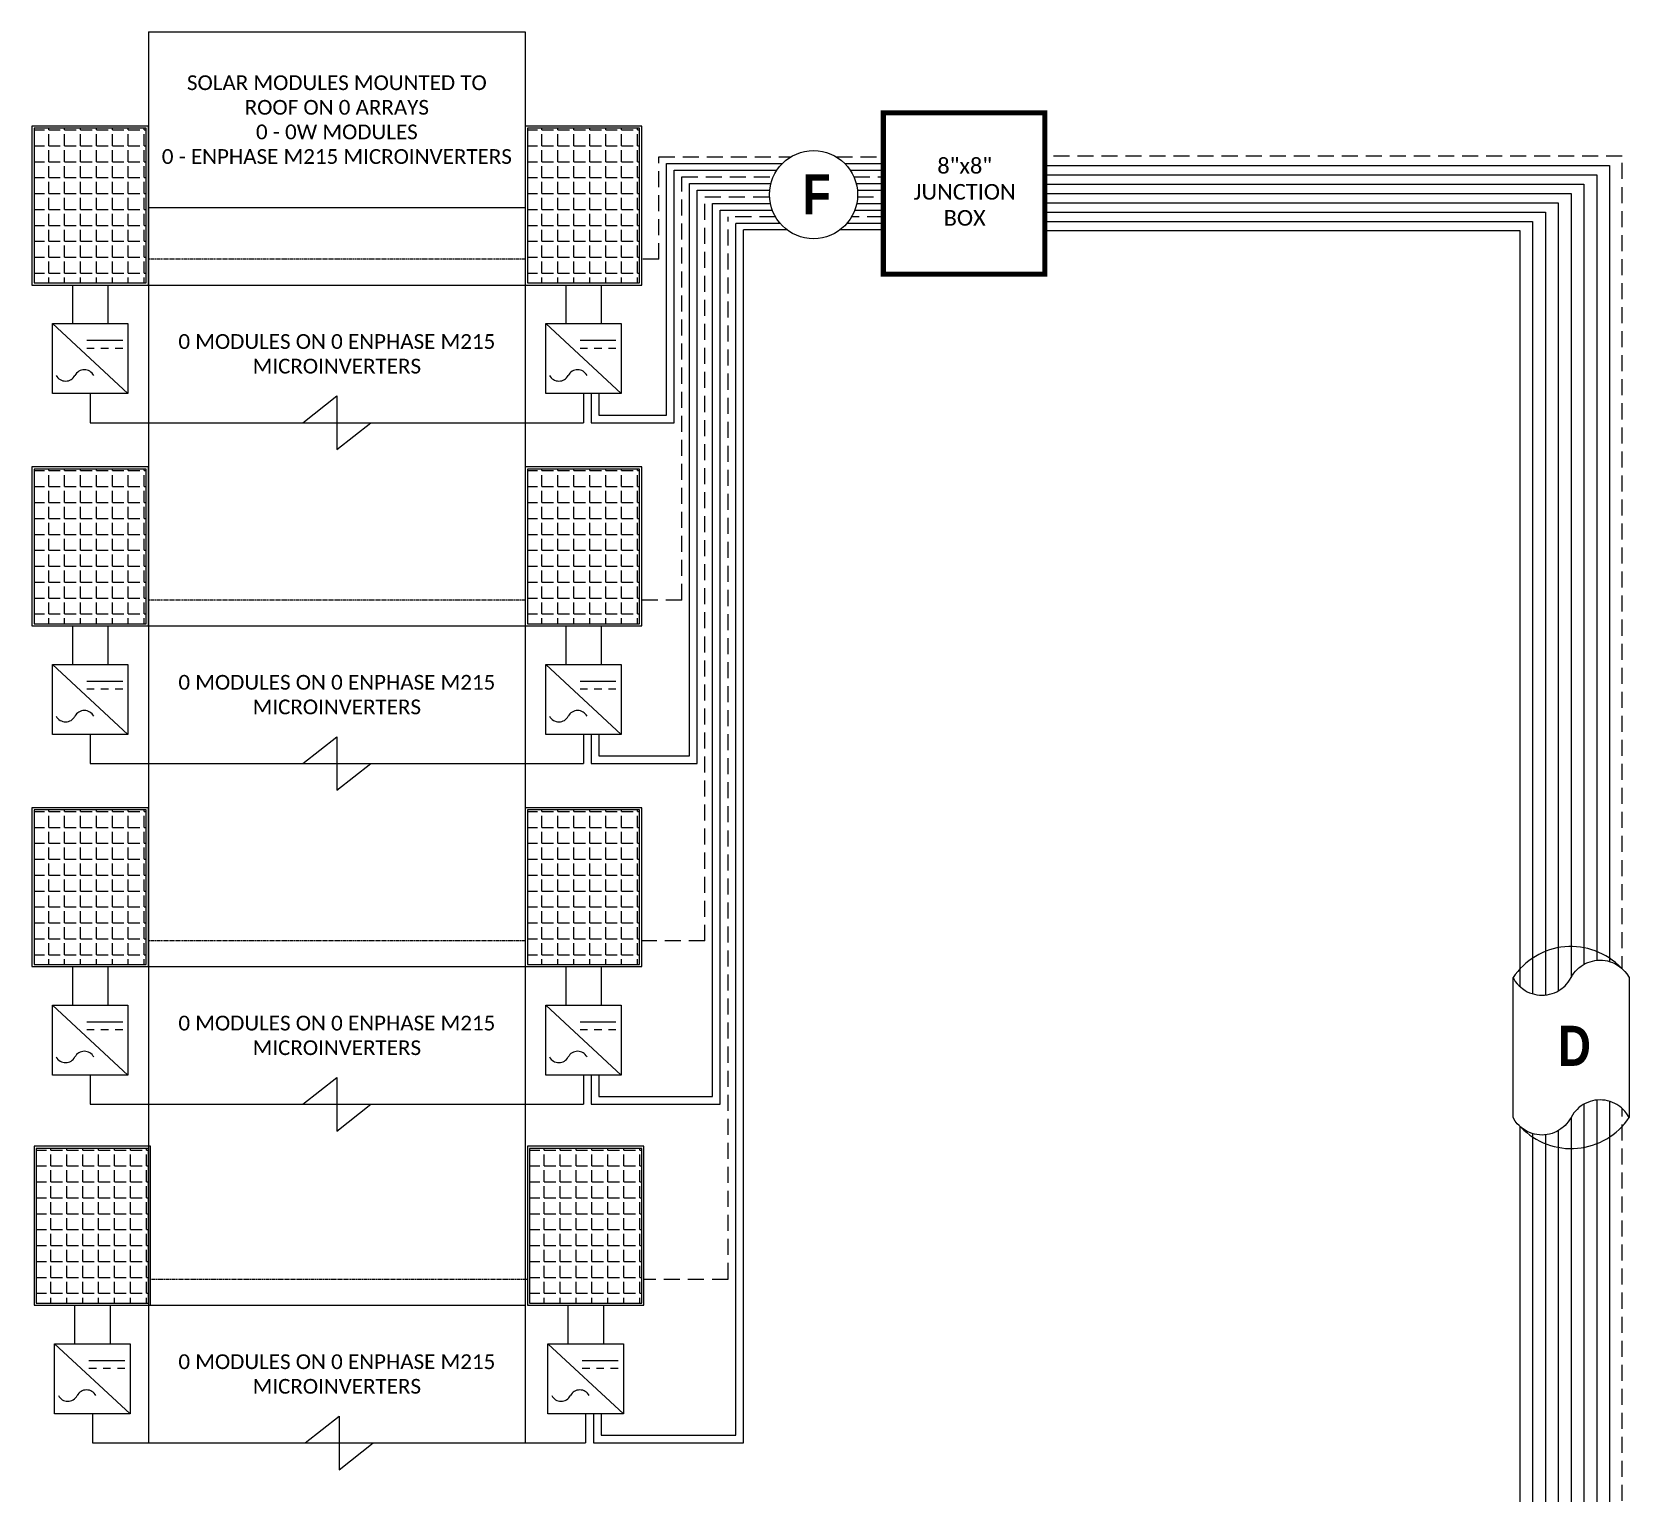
# Model space of a CAD drawing. Header units: feet. Extents: x 13749 to 14348, y 15298 to 15875.
# Drawn here: x 13974.1 to 14347.8, y 15533 to 15874.9 of the extents above; entities that cross this region are included whole.
import ezdxf

# ---------------------------------------------------------------- set-up
doc = ezdxf.new("R2010")
doc.units = ezdxf.units.FT
doc.header["$MEASUREMENT"] = 0
doc.linetypes.add('HIDDEN', pattern=[0.375, 0.25, -0.125])
doc.layers.add('TEXT', color=7, linetype='Continuous')
doc.styles.add('ONE LINE TXT', font='techb___.ttf')
doc.styles.get("Standard").update_dxf_attribs({"font": 'calibri.ttf'})

# ---------------------------------------------------------------- blocks, each defined once
blk = doc.blocks.new('*T28')
at = {"layer": 'Defpoints', "color": 8, "linetype": 'ByBlock', "lineweight": 0, "transparency": 16777216}
for p, q in [((0, 0), (88.16386767174117, 0)), ((0, 0), (0, -330.2104453285792)), ((88.16386767174117, 0), (88.16386767174117, -330.2104453285792)), ((0, -41.07609801769286), (88.16386767174117, -41.07609801769286)), ((0, -59.23865719003152), (88.16386767174117, -59.23865719003152)), ((0, -91.46009300948572), (88.16386767174117, -91.46009300948572)), ((0, -138.9917883161197), (88.16386767174117, -138.9917883161197)), ((0, -171.2132241355685), (88.16386767174117, -171.2132241355685)), ((0, -218.7449194422024), (88.16386767174117, -218.7449194422024)), ((0, -250.9663552616548), (88.16386767174117, -250.9663552616548)), ((0, -297.9890095091287), (88.16386767174117, -297.9890095091287)), ((0, -330.2104453285792), (88.16386767174117, -330.2104453285792))]:
    blk.add_line(p, q, dxfattribs=at)
at = {"color": 0, "linetype": 'Continuous', "transparency": 16777216, "char_height": 3.454398339822651, "width": 83.57399169750818, "attachment_point": 5}
for s, insert in [('{\\fCalibri|b0|i0|c0;SOLAR MODULES MOUNTED TO ROOF ON 0 ARRAYS^J0 - 0W MODULES^J0 - ENPHASE M215 MICROINVERTERS', (44.08193383587059, -20.53804900884643)), ('{\\fCalibri|b0|i0|c0;', (44.08193383587059, -50.15737760386401)), ('{\\fCalibri|b0|i0|c0;0 MODULES ON 0 ENPHASE M215 MICROINVERTERS', (44.08193383587059, -75.34937509975862)), ('{\\fCalibri|b0|i0|c0;', (44.08193383587059, -115.2259406628018)), ('{\\fCalibri|b0|i0|c0;0 MODULES ON 0 ENPHASE M215 MICROINVERTERS', (44.08193383587059, -155.1025062258432)), ('{\\fCalibri|b0|i0|c0;', (44.08193383587059, -194.9790717888845)), ('{\\fCalibri|b0|i0|c0;0 MODULES ON 0 ENPHASE M215 MICROINVERTERS', (44.08193383587059, -234.8556373519295)), ('{\\fCalibri|b0|i0|c0;', (44.08193383587059, -274.4776823853917)), ('{\\fCalibri|b0|i0|c0;0 MODULES ON 0 ENPHASE M215 MICROINVERTERS', (44.08193383587059, -314.0997274188539))]:
    blk.add_mtext(s, dxfattribs=dict(at, insert=insert))
blk = doc.blocks.new('8x8box')
at = {"lineweight": 50, "const_width": 1.185332763664635}
blk.add_lwpolyline([(37.78118564276792, 0), (0, 0), (0, 37.78118564293254), (37.78118564276792, 37.78118564293254)], close=True, dxfattribs=at)
at = {"color": 1, "insert": (19.03384073957204, 19.25851695775782), "char_height": 3.65759824216516, "attachment_point": 5}
blk.add_mtext_dynamic_manual_height_columns('8"x8"  JUNCTION BOX ', width=0.4766917546635341, gutter_width=7.170123602891181, heights=[0], dxfattribs=at)
blk = doc.blocks.new('*U24')
at = {"color": 7}
blk.add_wipeout([(-13.5741437177985, -16.35893752202906), (-13.574143717798504, 16.358937523127132), (-13.043193926316887, 15.491452446324232), (-13.043193926298278, 15.491452446296314), (-13.043193926298278, 15.491452446296314), (-12.573173934166997, 14.89306314283862), (-12.15619393923116, 14.450684018210936), (-11.781189138498382, 14.107131829761023), (-11.380345833768159, 13.789112994710145), (-10.745075029558253, 13.354632677244105), (-10.236323796422623, 13.07541902856628), (-9.68648835202235, 12.823988974860818), (-9.128535063469078, 12.622247929027168), (-8.548703194945647, 12.459266146270572), (-7.974217223778215, 12.346294834471692), (-7.390425431274021, 12.277318041655654), (-6.7831710891864265, 12.25449416280383), (-6.194825384101447, 12.277318041655654), (-5.595193895681183, 12.347718456689279), (-5.020806922632749, 12.461286771359305), (-4.436025149117663, 12.623487858060791), (-3.8910406115900478, 12.825412597078405), (-3.3374432394260793, 13.073765789859436), (-2.8186931982556, 13.361383401978074), (-2.3612229806574714, 13.66489047502131), (-2.042251104190255, 13.905482630524006), (-1.855243694318844, 14.05082986705252), (-1.3940115489337543, 14.465746859784431), (-1.0377173889888542, 14.85953913568131), (-0.6790472746322324, 15.300862024468636), (-0.32483207478391773, 15.801058580623696), (-1.3556907273184383e-12, 16.3589375230806), (0.32483207478353604, 16.916816465537508), (0.6790472746318498, 17.41701302169257), (1.037717388988468, 17.85833591047524), (1.3940115489333718, 18.25212818637212), (1.8552436943184614, 18.667045179108676), (2.042251104189871, 18.812392415632544), (2.3612229806570886, 19.05298457113524), (2.8186931982552172, 19.356491644183123), (3.3374432394233695, 19.644109256301768), (3.8910406115873357, 19.8924624490828), (4.43602514911728, 20.094387188100413), (5.020806922632369, 20.2565882748019), (5.595193895680798, 20.370156589471925), (6.194825384101063, 20.440557004505543), (6.783171089186043, 20.463380883357374), (7.390425431273638, 20.440557004505543), (7.974217223777832, 20.371580211689512), (8.548703194945263, 20.258608899890625), (9.128535063468696, 20.095627117129382), (9.68648835202197, 19.893886071300386), (10.236323796422242, 19.642456017594924), (10.745075029557873, 19.363242368917092), (11.380345833767779, 18.92876205145106), (11.781189138498, 18.61074321640018), (12.156193939230775, 18.26719102795027), (12.573173934166613, 17.824811903322576), (13.043193926297894, 17.22642259986489), (13.043193926297894, 17.22642259986489), (13.043193926316503, 17.226422599836972), (13.574143717800448, 16.358937523029418), (13.57414371780278, -16.358937523122478), (13.043193926321162, -15.491452446324228), (13.043193926304879, -15.49145244629631), (13.043193926304879, -15.49145244629631), (12.5731739341736, -14.893063142838624), (12.156193939237763, -14.450684018210936), (11.781189138502658, -14.107131829761023), (11.380345833774761, -13.789112994710141), (10.74507502956253, -13.354632677244108), (10.2363237964269, -13.07541902856628), (9.686488352026627, -12.823988974860818), (9.12853506347568, -12.622247929027164), (8.548703194952248, -12.459266146265922), (7.974217223782491, -12.346294834467038), (7.390425431280622, -12.277318041651004), (6.7831710891907, -12.254494162799176), (6.194825384105721, -12.277318041651004), (5.595193895687783, -12.347718456689279), (5.020806922637027, -12.461286771359305), (4.436025149121938, -12.623487858060788), (3.8910406115943204, -12.825412597078405), (3.337443239430354, -13.073765789854779), (2.8186931982598757, -13.361383401973423), (2.3612229806617426, -13.66489047502131), (2.042251104196855, -13.905482630524006), (1.8552436943231199, -14.050829867052524), (1.3940115489380267, -14.465746859784431), (1.0377173889931275, -14.859539135681306), (0.6790472746365038, -15.300862024468636), (0.32483207479051973, -15.801058580623696), (5.6271003734368475e-12, -16.358937523080602), (-0.32483207477926024, -16.916816465537504), (-0.6790472746275731, -17.41701302168791), (-1.0377173889818672, -17.858335910475244), (-1.394011548929095, -18.25212818637212), (-1.8552436943118593, -18.66704517910868), (-2.0422511041855955, -18.812392415632544), (-2.361222980652812, -19.05298457113524), (-2.8186931982509407, -19.356491644183127), (-3.3374432394190965, -19.644109256301768), (-3.8910406115830583, -19.892462449078145), (-4.436025149113005, -20.09438718809576), (-5.020806922625766, -20.256588274801896), (-5.595193895676523, -20.370156589471925), (-6.194825384096788, -20.440557004505546), (-6.783171089181765, -20.463380883357374), (-7.39042543126936, -20.440557004505546), (-7.97421722377123, -20.371580211689512), (-8.54870319494099, -20.258608899890625), (-9.128535063464422, -20.095627117129386), (-9.686488352017697, -19.893886071295732), (-10.23632379641797, -19.64245601759027), (-10.745075029553593, -19.363242368917096), (-11.380345833763503, -18.92876205144641), (-11.7811891384914, -18.610743216400177), (-12.156193939226501, -18.267191027950265), (-12.573173934162341, -17.824811903317926), (-13.043193926293618, -17.226422599860236), (-13.043193926293618, -17.226422599860236), (-13.043193926312231, -17.22642259983232), (-13.574143717793845, -16.358937523034072)], dxfattribs=at)
blk.add_lwpolyline([(-13.57414371779851, 16.35893752312722), (-13.04319392629864, 15.49145244629655), (-13.04319392629864, 15.49145244629655), (-13.04319392629864, 15.49145244629655), (-12.57317393416614, 14.89306314283849), (-12.15619393923006, 14.45068401821107), (-11.7811891384964, 14.10713182976067), (-11.38034583376735, 13.78911299470926), (-10.74507502955663, 13.35463267724354), (-10.23632379642116, 13.07541902856617), (-9.686488352020639, 12.82398897486069), (-9.128535063468263, 12.62224792902688), (-8.548703194944565, 12.45926614627073), (-7.974217223776038, 12.3462948344707), (-7.390425431273096, 12.27731804165575), (-6.783171089184721, 12.25449416280322), (-6.194825384100044, 12.27731804165575), (-5.59519389568012, 12.3477184566892), (-5.020806922630686, 12.46128677135894), (-4.436025149116124, 12.62348785805987), (-3.891040611587371, 12.82541259707779), (-3.337443239423371, 13.07376578985879), (-2.818693198254317, 13.36138340197761), (-2.361222980655676, 13.66489047502098), (-2.042251104189113, 13.90548263052381), (-1.855243694316886, 14.05082986705246), (-1.394011548932359, 14.46574685978404), (-1.037717388986624, 14.85953913568085), (-0.6790472746309291, 15.30086202446779), (-0.3248320747827013, 15.80105858062307), (-3.63241381930548e-15, 16.3589375230796), (0.3248320747826939, 16.91681646553753), (0.6790472746309218, 17.41701302169281), (1.037717388992219, 17.85833591047555), (1.394011548932352, 18.25212818637235), (1.855243694322481, 18.66704517910813), (2.042251104189105, 18.81239241563258), (2.361222980661272, 19.05298457113541), (2.818693198254309, 19.35649164418299), (3.337443239423364, 19.64410925630181), (3.891040611587365, 19.89246244908281), (4.436025149121718, 20.09438718810073), (5.020806922636281, 20.25658827480166), (5.595193895680112, 20.3701565894714), (6.194825384100037, 20.44055700450485), (6.783171089190317, 20.46338088335738), (7.390425431273089, 20.44055700450485), (7.974217223781634, 20.3715802116885), (8.548703194944558, 20.25860889988986), (9.128535063468256, 20.09562711712952), (9.686488352026235, 19.89388607129991), (10.23632379642116, 19.64245601759442), (10.74507502956223, 19.36324236891706), (11.38034583376734, 18.92876205145134), (11.781189138502, 18.61074321639993), (12.15619393923006, 18.26719102794952), (12.57317393416613, 17.8248119033221), (13.04319392629864, 17.22642259986405), (13.04319392631544, 17.22642259983603), (13.04319392631544, 17.22642259983603), (13.57414371780411, 16.35893752302918), (13.57414371780411, -16.35893752312302), (13.04319392630424, -15.49145244629655), (13.04319392630424, -15.49145244629655), (13.04319392630424, -15.49145244629655), (12.57317393417734, -14.89306314283849), (12.15619393924127, -14.45068401821107), (11.78118913850201, -14.10713182976067), (11.38034583377855, -13.78911299471066), (10.74507502956223, -13.35463267724494), (10.23632379642677, -13.07541902856617), (9.68648835202624, -12.82398897486069), (9.128535063479468, -12.62224792902688), (8.54870319495577, -12.45926614626653), (7.974217223781642, -12.3462948344679), (7.390425431284301, -12.27731804165155), (6.783171089190324, -12.25449416279902), (6.194825384105646, -12.27731804165155), (5.595193895691327, -12.3477184566892), (5.020806922636289, -12.46128677136034), (4.436025149121726, -12.62348785806127), (3.891040611598577, -12.82541259707919), (3.337443239434577, -13.07376578985459), (2.818693198259919, -13.36138340197341), (2.361222980661279, -13.66489047502098), (2.042251104200318, -13.90548263052381), (1.855243694322489, -14.05082986705246), (1.394011548937962, -14.46574685978544), (1.037717388992226, -14.85953913568225), (0.6790472746365321, -15.30086202446919), (0.3248320747939069, -15.80105858062447), (5.606489760727029e-12, -16.358937523081), (-0.3248320747770911, -16.91681646553753), (-0.6790472746253191, -17.41701302168861), (-1.037717388981014, -17.85833591047555), (-1.394011548926749, -18.25212818637235), (-1.855243694311276, -18.66704517910953), (-2.042251104183503, -18.81239241563258), (-2.361222980650066, -19.05298457113541), (-2.818693198248706, -19.35649164418299), (-3.337443239417761, -19.64410925630181), (-3.891040611581761, -19.89246244907861), (-4.436025149110513, -20.09438718809653), (-5.020806922625075, -20.25658827480166), (-5.595193895674509, -20.3701565894728), (-6.194825384094433, -20.44055700450624), (-6.783171089179111, -20.46338088335738), (-7.390425431267486, -20.44055700450624), (-7.974217223770429, -20.3715802116899), (-8.548703194938954, -20.25860889989126), (-9.128535063462653, -20.09562711712952), (-9.686488352015028, -19.8938860712957), (-10.23632379641555, -19.64245601759022), (-10.74507502955102, -19.36324236891706), (-11.38034583376174, -18.92876205144714), (-11.78118913849079, -18.61074321639993), (-12.15619393922445, -18.26719102795093), (-12.57317393416053, -17.8248119033179), (-13.04319392629303, -17.22642259986124), (-13.04319392630984, -17.22642259983323), (-13.04319392630984, -17.22642259983323), (-13.5741437177929, -16.35893752303478), (-13.5741437177985, -16.35893752202906)], close=True, dxfattribs=at)
at = {"color": 7, "linetype": 'Continuous'}
for centre, start, end in [((2.801265485337827e-11, 7.349339385684367), 43.97323896271038, 146.4264841729499), ((-2.240979750647054e-11, -7.349339385681565), 223.9732389627104, 326.4264841729498)]:
    blk.add_arc(centre, 16.29202983886421, start, end, dxfattribs=at)
at = {"color": 1, "linetype": 'Continuous', "insert": (-3.094256580119691, 5.097193794947088), "char_height": 9.383282677011772, "attachment_point": 1, "style": 'ONE LINE TXT'}
blk.add_mtext_dynamic_manual_height_columns('{\\W1;\\C256;D}', width=0.138532783265864, gutter_width=2.131672445536665, heights=[0], dxfattribs=at)

msp = doc.modelspace()

# ---------------------------------------------------------------- hatches: boundary and pattern name
at = {"linetype": 'Continuous'}
h = msp.add_hatch(dxfattribs=at)
h.set_pattern_fill('ANGLE', color=256, scale=13.54666015616726)
h.set_pattern_definition([(0, (14037.6566280838, 3834.078723730599), (0, 3.725331542945997), [2.709332031233452, -1.015999511712544]), (90, (14037.6566280838, 3834.078723730599), (-3.725331542945997, 2.281107674915743e-16), [2.709332031233452, -1.015999511712544])])
h.paths.add_polyline_path([(13974.64524822004, 15852.37604243401), (13974.64524822004, 15816.19308030874), (14000.88315920249, 15816.19308030874), (14000.88315920249, 15852.37604243401)])
h = msp.add_hatch(dxfattribs=at)
h.set_pattern_fill('ANGLE', color=256, scale=13.54666015616726)
h.set_pattern_definition([(0, (14153.07648885643, 3834.078723730599), (0, 3.725331542945997), [2.709332031233452, -1.015999511712544]), (90, (14153.07648885643, 3834.078723730599), (-3.725331542945997, 2.281107674915743e-16), [2.709332031233452, -1.015999511712544])])
h.paths.add_polyline_path([(14090.06510899268, 15852.37604243401), (14090.06510899268, 15816.19308030874), (14116.30301997528, 15816.19308030874), (14116.30301997528, 15852.37604243401)])
h = msp.add_hatch(dxfattribs=at)
h.set_pattern_fill('ANGLE', color=256, scale=13.54666015616726)
h.set_pattern_definition([(0, (14037.6566280838, 3754.325592604304), (0, 3.725331542945997), [2.709332031233452, -1.015999511712544]), (90, (14037.6566280838, 3754.325592604304), (-3.725331542945997, 2.281107674915743e-16), [2.709332031233452, -1.015999511712544])])
h.paths.add_polyline_path([(13974.64524822004, 15772.62291130771), (13974.64524822004, 15736.43994918294), (14000.88315920249, 15736.43994918294), (14000.88315920249, 15772.62291130771)])
h = msp.add_hatch(dxfattribs=at)
h.set_pattern_fill('ANGLE', color=256, scale=13.54666015616726)
h.set_pattern_definition([(0, (14153.07648885643, 3754.325592604304), (0, 3.725331542945997), [2.709332031233452, -1.015999511712544]), (90, (14153.07648885643, 3754.325592604304), (-3.725331542945997, 2.281107674915743e-16), [2.709332031233452, -1.015999511712544])])
h.paths.add_polyline_path([(14090.06510899268, 15772.62291130771), (14090.06510899268, 15736.43994918294), (14116.30301997528, 15736.43994918294), (14116.30301997528, 15772.62291130771)])
h = msp.add_hatch(dxfattribs=at)
h.set_pattern_fill('ANGLE', color=256, scale=13.54666015616726)
h.set_pattern_definition([(0, (14037.6566280838, 3674.572461478336), (0, 3.725331542945997), [2.709332031233452, -1.015999511712544]), (90, (14037.6566280838, 3674.572461478336), (-3.725331542945997, 2.281107674915743e-16), [2.709332031233452, -1.015999511712544])])
h.paths.add_polyline_path([(13974.64524822004, 15692.86978018174), (13974.64524822004, 15656.68681805664), (14000.88315920249, 15656.68681805664), (14000.88315920249, 15692.86978018174)])
h = msp.add_hatch(dxfattribs=at)
h.set_pattern_fill('ANGLE', color=256, scale=13.54666015616726)
h.set_pattern_definition([(0, (14153.07648885643, 3674.572461478336), (0, 3.725331542945997), [2.709332031233452, -1.015999511712544]), (90, (14153.07648885643, 3674.572461478336), (-3.725331542945997, 2.281107674915743e-16), [2.709332031233452, -1.015999511712544])])
h.paths.add_polyline_path([(14090.06510899268, 15692.86978018174), (14090.06510899268, 15656.68681805664), (14116.30301997528, 15656.68681805664), (14116.30301997528, 15692.86978018174)])
h = msp.add_hatch(dxfattribs=at)
h.set_pattern_fill('ANGLE', color=256, scale=13.54666015616726)
h.set_pattern_definition([(0, (14038.16566914299, 3595.32837141132), (0, 3.725331542945997), [2.709332031233452, -1.015999511712544]), (90, (14038.16566914299, 3595.32837141132), (-3.725331542945997, 2.281107674915743e-16), [2.709332031233452, -1.015999511712544])])
h.paths.add_polyline_path([(13975.15428927916, 15613.62569011473), (13975.15428927916, 15577.44272798996), (14001.39220026177, 15577.44272798996), (14001.39220026177, 15613.62569011473)])
h = msp.add_hatch(dxfattribs=at)
h.set_pattern_fill('ANGLE', color=256, scale=13.54666015616726)
h.set_pattern_definition([(0, (14153.58552991571, 3595.32837141132), (0, 3.725331542945997), [2.709332031233452, -1.015999511712544]), (90, (14153.58552991571, 3595.32837141132), (-3.725331542945997, 2.281107674915743e-16), [2.709332031233452, -1.015999511712544])])
h.paths.add_polyline_path([(14090.57415005179, 15613.62569011473), (14090.57415005179, 15577.44272798996), (14116.8120610344, 15577.44272798996), (14116.8120610344, 15613.62569011473)])

# ---------------------------------------------------------------- linework, layer by layer
at = {"color": 92, "linetype": 'HIDDEN', "ltscale": 15}
for p, q in [((14120.78333172881, 15845.66284197175), (14151.66126459405, 15845.66284197175)), ((14120.78333172881, 15821.73280728763), (14120.78333172881, 15845.66284197175)), ((14162.35279335049, 15845.66284197175), (14173.34052591747, 15845.66284197175)), ((14126.18970508101, 15841.00182316812), (14147.57058413421, 15841.00182316812)), ((14126.18970508101, 15741.97967616183), (14126.18970508101, 15841.00182316812)), ((14166.44347381033, 15841.00182316812), (14173.34052591747, 15841.00182316812)), ((14131.59607843313, 15836.3408043648), (14146.70821384621, 15836.34080436479)), ((14131.59607843313, 15662.22654503553), (14131.59607843313, 15836.3408043648)), ((14167.30584409833, 15836.34080436479), (14173.34052591747, 15836.34080436479)), ((14148.08321239808, 15831.67978556146), (14137.00245178525, 15831.67978556146)), ((14137.00245178525, 15583.07419290694), (14137.00245178525, 15831.67978556146)), ((14173.34052591747, 15831.67978556146), (14165.93084554646, 15831.67978556146)), ((14120.78333172881, 15821.73280728763), (14116.81206103448, 15821.73280728763)), ((14126.18970508101, 15741.97967616183), (14116.81206103448, 15741.97967616183)), ((14131.59607843313, 15662.22654503553), (14116.81206103448, 15662.22654503553)), ((14137.00245178525, 15582.98245496851), (14117.3211020936, 15582.98245496851))]:
    msp.add_line(p, q, dxfattribs=at)
at = {"color": 10, "linetype": 'Continuous'}
for p, q in [((14122.58545617965, 15844.10916903662), (14149.68846166467, 15844.10916903662)), ((14122.58545617965, 15785.26472788099), (14122.58545617965, 15844.10916903662)), ((14164.32559627987, 15844.10916903662), (14173.34052591747, 15844.10916903662)), ((14211.12171156023, 15843.64306715705), (14343.24561530943, 15843.64306715703)), ((14343.24561530943, 15843.64306715703), (14343.24561531021, 15497.38166086224)), ((14127.99182953177, 15839.44815023389), (14147.02968843009, 15839.44815023389)), ((14127.99182953177, 15705.51159675502), (14127.99182953177, 15839.44815023389)), ((14166.98436951446, 15839.44815023389), (14173.34052591747, 15839.44815023389)), ((14211.12171156023, 15839.29278294061), (14337.24561530943, 15839.29278294058)), ((14337.24561530943, 15839.29278294058), (14337.24561531021, 15497.38166086224)), ((14133.39820288389, 15834.78713143055), (14146.90341434223, 15834.78713143055)), ((14133.39820288389, 15625.75846562873), (14133.39820288389, 15834.78713143055)), ((14167.11064360231, 15834.78713143055), (14173.34052591747, 15834.78713143055)), ((14211.12171156023, 15834.94249872422), (14331.24561530942, 15834.94249872419)), ((14331.24561530942, 15834.94249872419), (14331.24561531021, 15497.38166086224)), ((14149.18599705033, 15830.12611262752), (14138.80457623609, 15830.12611262752)), ((14138.80457623609, 15546.51437556204), (14138.80457623609, 15830.12611262752)), ((14173.34052591747, 15830.12611262752), (14164.82806089421, 15830.12611262752)), ((14211.12171156023, 15830.59221450775), (14325.24561530948, 15830.59221450775)), ((14325.24561530948, 15830.59221450775), (14325.24561531021, 15497.38166086224)), ((14106.78831338542, 15785.26472788099), (14122.58545617965, 15785.26472788099)), ((14106.78831338542, 15705.51159675502), (14127.99182953177, 15705.51159675502)), ((14106.78831338542, 15625.75846562873), (14133.39820288389, 15625.75846562873)), ((14107.29735444462, 15546.51437556204), (14138.80457623609, 15546.51437556204))]:
    msp.add_line(p, q, dxfattribs=at)
at = {"linetype": 'Continuous'}
for p, q in [((14124.38758063033, 15842.55549610266), (14148.4211184852, 15842.55549610266)), ((14124.38758063033, 15783.46260343014), (14124.38758063033, 15842.55549610266)), ((14165.59293945934, 15842.55549610266), (14173.34052591747, 15842.55549610266)), ((14129.79395398245, 15837.89447729934), (14146.74933146088, 15837.89447729934)), ((14129.79395398245, 15703.70947230418), (14129.79395398245, 15837.89447729934)), ((14167.26472648367, 15837.89447729934), (14173.34052591747, 15837.89447729934)), ((14135.20032733457, 15833.233458496), (14147.349251536, 15833.23345849601)), ((14135.20032733457, 15623.95634117821), (14135.20032733457, 15833.233458496)), ((14166.66480640855, 15833.23345849601), (14173.34052591747, 15833.23345849601)), ((14150.85278009715, 15828.57243969298), (14140.60670068677, 15828.57243969298)), ((14140.60670068677, 15544.71225111119), (14140.60670068677, 15828.57243969298)), ((14173.34052591747, 15828.57243969298), (14163.1612778474, 15828.57243969298)), ((13983.61165401444, 15815.68403924963), (13983.61165401444, 15806.67346960739)), ((13991.9167534081, 15815.68403924963), (13991.9167534081, 15806.67346960739)), ((14099.03151478707, 15815.68403924963), (14099.03151478707, 15806.67346960739)), ((14107.33661418089, 15815.68403924963), (14107.33661418089, 15806.67346960739)), ((13978.94157398207, 15806.67346960739), (13996.58683344046, 15806.67346960739)), ((13978.94157398207, 15790.28147023527), (13978.94157398207, 15806.67346960739)), ((13978.94157398207, 15806.67346960739), (13996.58683344046, 15790.28147023527)), ((13996.58683344046, 15806.67346960739), (13996.58683344046, 15790.28147023527)), ((14094.3614347547, 15806.67346960739), (14112.00669421318, 15806.67346960739)), ((14094.3614347547, 15790.28147023527), (14094.3614347547, 15806.67346960739)), ((14094.3614347547, 15806.67346960739), (14112.00669421318, 15790.28147023527)), ((14112.00669421318, 15806.67346960739), (14112.00669421318, 15790.28147023527)), ((13996.58683344046, 15790.28147023527), (13978.94157398207, 15790.28147023527)), ((14112.00669421318, 15790.28147023527), (14094.3614347547, 15790.28147023527)), ((14104.98618893474, 15783.46260343014), (14124.38758063033, 15783.46260343014)), ((13983.61165401444, 15735.93090812366), (13983.61165401444, 15726.9203384811)), ((13991.9167534081, 15735.93090812366), (13991.9167534081, 15726.9203384811)), ((14099.03151478707, 15735.93090812366), (14099.03151478707, 15726.9203384811)), ((14107.33661418089, 15735.93090812366), (14107.33661418089, 15726.9203384811)), ((13978.94157398207, 15726.9203384811), (13996.58683344046, 15726.9203384811)), ((13978.94157398207, 15710.52833910897), (13978.94157398207, 15726.9203384811)), ((13978.94157398207, 15726.9203384811), (13996.58683344046, 15710.52833910897)), ((13996.58683344046, 15726.9203384811), (13996.58683344046, 15710.52833910897)), ((14094.3614347547, 15726.9203384811), (14112.00669421318, 15726.9203384811)), ((14094.3614347547, 15710.52833910897), (14094.3614347547, 15726.9203384811)), ((14094.3614347547, 15726.9203384811), (14112.00669421318, 15710.52833910897)), ((14112.00669421318, 15726.9203384811), (14112.00669421318, 15710.52833910897)), ((13996.58683344046, 15710.52833910897), (13978.94157398207, 15710.52833910897)), ((14112.00669421318, 15710.52833910897), (14094.3614347547, 15710.52833910897)), ((14104.98618893474, 15703.70947230418), (14129.79395398245, 15703.70947230418)), ((13983.61165401444, 15656.17777699736), (13983.61165401444, 15647.16720735513)), ((13991.9167534081, 15656.17777699736), (13991.9167534081, 15647.16720735513)), ((14099.03151478707, 15656.17777699736), (14099.03151478707, 15647.16720735513)), ((14107.33661418089, 15656.17777699736), (14107.33661418089, 15647.16720735513)), ((13978.94157398207, 15647.16720735513), (13996.58683344046, 15647.16720735513)), ((13978.94157398207, 15630.77520798317), (13978.94157398207, 15647.16720735513)), ((13978.94157398207, 15647.16720735513), (13996.58683344046, 15630.77520798317)), ((13996.58683344046, 15647.16720735513), (13996.58683344046, 15630.77520798317)), ((14094.3614347547, 15647.16720735513), (14112.00669421318, 15647.16720735513)), ((14094.3614347547, 15630.77520798317), (14094.3614347547, 15647.16720735513)), ((14094.3614347547, 15647.16720735513), (14112.00669421318, 15630.77520798317)), ((14112.00669421318, 15647.16720735513), (14112.00669421318, 15630.77520798317)), ((13996.58683344046, 15630.77520798317), (13978.94157398207, 15630.77520798317)), ((14112.00669421318, 15630.77520798317), (14094.3614347547, 15630.77520798317)), ((14104.98618893474, 15623.95634117821), (14135.20032733457, 15623.95634117821)), ((13984.12069507355, 15576.93368693068), (13984.12069507355, 15567.92311728812)), ((13992.42579446729, 15576.93368693068), (13992.42579446729, 15567.92311728812)), ((14099.54055584618, 15576.93368693068), (14099.54055584618, 15567.92311728812)), ((14107.84565524001, 15576.93368693068), (14107.84565524001, 15567.92311728812)), ((13979.45061504127, 15567.92311728812), (13997.09587449958, 15567.92311728812)), ((13979.45061504127, 15551.53111791599), (13979.45061504127, 15567.92311728812)), ((13979.45061504127, 15567.92311728812), (13997.09587449958, 15551.53111791599)), ((13997.09587449958, 15567.92311728812), (13997.09587449958, 15551.53111791599)), ((14094.8704758139, 15567.92311728812), (14112.51573527237, 15567.92311728812)), ((14094.8704758139, 15551.53111791599), (14094.8704758139, 15567.92311728812)), ((14094.8704758139, 15567.92311728812), (14112.51573527237, 15551.53111791599)), ((14112.51573527237, 15567.92311728812), (14112.51573527237, 15551.53111791599)), ((13997.09587449958, 15551.53111791599), (13979.45061504127, 15551.53111791599)), ((14112.51573527237, 15551.53111791599), (14094.8704758139, 15551.53111791599)), ((14105.49522999394, 15544.71225111119), (14140.60670068677, 15544.71225111119))]:
    msp.add_line(p, q, dxfattribs=at)
at = {"color": 7, "linetype": 'Continuous'}
for p, q in [((14211.12171156023, 15841.46792504883), (14340.24561530933, 15841.46792504883)), ((14340.24561530933, 15841.46792504883), (14340.24561531021, 15497.38166086224)), ((14211.12171156023, 15837.11764083237), (14334.24561530936, 15837.11764083237)), ((14334.24561530936, 15837.11764083237), (14334.24561531021, 15497.38166086224)), ((14211.12171156023, 15832.76735661598), (14328.24561530939, 15832.76735661598)), ((14328.24561530939, 15832.76735661598), (14328.24561531021, 15497.38166086224)), ((14211.12171156023, 15828.41707239952), (14322.24561530938, 15828.41707239953)), ((14322.24561530938, 15828.41707239953), (14322.24561531021, 15497.38166086224)), ((13995.36461081945, 15802.68028383714), (13986.97061522701, 15802.68028383714)), ((13988.72458961754, 15800.86493424922), (13986.97061522701, 15800.86493424922)), ((13992.04460021841, 15800.86493424922), (13990.29062582797, 15800.86493424922)), ((13995.36461081945, 15800.86493424922), (13993.610636429, 15800.86493424922)), ((14110.78447159208, 15802.68028383714), (14102.39047599964, 15802.68028383714)), ((14104.14445039025, 15800.86493424922), (14102.39047599964, 15800.86493424922)), ((14107.46446099112, 15800.86493424922), (14105.71048660076, 15800.86493424922)), ((14110.78447159208, 15800.86493424922), (14109.03049720163, 15800.86493424922)), ((14037.51793902502, 15783.46260343014), (14045.47413409758, 15789.72677437891)), ((14045.47413409758, 15789.72677437891), (14045.47413409758, 15777.19843248154)), ((14045.47413409758, 15777.19843248154), (14053.43032917031, 15783.46260343014)), ((13995.36461081945, 15722.92715271134), (13986.97061522701, 15722.92715271134)), ((13988.72458961754, 15721.11180312308), (13986.97061522701, 15721.11180312308)), ((13992.04460021841, 15721.11180312308), (13990.29062582797, 15721.11180312308)), ((13995.36461081945, 15721.11180312308), (13993.610636429, 15721.11180312308)), ((14110.78447159208, 15722.92715271134), (14102.39047599964, 15722.92715271134)), ((14104.14445039025, 15721.11180312308), (14102.39047599964, 15721.11180312308)), ((14107.46446099112, 15721.11180312308), (14105.71048660076, 15721.11180312308)), ((14110.78447159208, 15721.11180312308), (14109.03049720163, 15721.11180312308)), ((14037.51793902502, 15703.70947230418), (14045.47413409758, 15709.97364325278)), ((14045.47413409758, 15709.97364325278), (14045.47413409758, 15697.44530135557)), ((14045.47413409758, 15697.44530135557), (14053.43032917031, 15703.70947230418)), ((13995.36461081945, 15643.17402158521), (13986.97061522701, 15643.17402158521)), ((14110.78447159208, 15643.17402158521), (14102.39047599964, 15643.17402158521)), ((13988.72458961754, 15641.35867199728), (13986.97061522701, 15641.35867199728)), ((13992.04460021841, 15641.35867199728), (13990.29062582797, 15641.35867199728)), ((13995.36461081945, 15641.35867199728), (13993.610636429, 15641.35867199728)), ((14104.14445039025, 15641.35867199728), (14102.39047599964, 15641.35867199728)), ((14107.46446099112, 15641.35867199728), (14105.71048660076, 15641.35867199728)), ((14110.78447159208, 15641.35867199728), (14109.03049720163, 15641.35867199728)), ((14037.51793902502, 15623.95634117821), (14045.47413409758, 15630.22051212681)), ((14045.47413409758, 15630.22051212681), (14045.47413409758, 15617.69217022928)), ((14045.47413409758, 15617.69217022928), (14053.43032917031, 15623.95634117821)), ((13995.87365187856, 15563.92993151836), (13987.47965628621, 15563.92993151836)), ((14111.29351265136, 15563.92993151836), (14102.89951705884, 15563.92993151836)), ((13989.23363067665, 15562.1145819301), (13987.47965628621, 15562.1145819301)), ((13992.55364127761, 15562.1145819301), (13990.79966688708, 15562.1145819301)), ((13995.87365187856, 15562.1145819301), (13994.1196774882, 15562.1145819301)), ((14104.65349144945, 15562.1145819301), (14102.89951705884, 15562.1145819301)), ((14107.97350205032, 15562.1145819301), (14106.21952765988, 15562.1145819301)), ((14111.29351265136, 15562.1145819301), (14109.53953826083, 15562.1145819301)), ((14038.02698008414, 15544.71225111119), (14045.9831751567, 15550.9764220598)), ((14045.9831751567, 15550.9764220598), (14045.9831751567, 15538.44808016259)), ((14045.9831751567, 15538.44808016259), (14053.93937022942, 15544.71225111119))]:
    msp.add_line(p, q, dxfattribs=at)
at = {"linetype": 'Continuous', "flags": 128}
for points in [[(13974.13620716076, 15852.88508349296), (13974.13620716076, 15815.68403924963), (14001.39220026177, 15815.68403924963), (14001.39220026177, 15852.88508349296), (13974.13620716076, 15852.88508349296)], [(14089.55606793348, 15852.88508349296), (14089.55606793348, 15815.68403924963), (14116.8120610344, 15815.68403924963), (14116.8120610344, 15852.88508349296), (14089.55606793348, 15852.88508349296)], [(13987.76420371126, 15790.28147023527), (13987.76420371126, 15783.46260343014)], [(14103.18406448406, 15790.28147023527), (14103.18406448406, 15783.46260343014)], [(14104.98618893474, 15790.28147023527), (14104.98618893474, 15783.46260343014)], [(13987.76420371126, 15783.46260343014), (14037.51793902502, 15783.46260343014)], [(14053.43032917031, 15783.46260343014), (14103.18406448406, 15783.46260343014)], [(13974.13620716076, 15773.13195236682), (13974.13620716076, 15735.93090812366), (14001.39220026177, 15735.93090812366), (14001.39220026177, 15773.13195236682), (13974.13620716076, 15773.13195236682)], [(14089.55606793348, 15773.13195236682), (14089.55606793348, 15735.93090812366), (14116.8120610344, 15735.93090812366), (14116.8120610344, 15773.13195236682), (14089.55606793348, 15773.13195236682)], [(13987.76420371126, 15710.52833910897), (13987.76420371126, 15703.70947230418)], [(14103.18406448406, 15710.52833910897), (14103.18406448406, 15703.70947230418)], [(14104.98618893474, 15710.52833910897), (14104.98618893474, 15703.70947230418)], [(13987.76420371126, 15703.70947230418), (14037.51793902502, 15703.70947230418)], [(14053.43032917031, 15703.70947230418), (14103.18406448406, 15703.70947230418)], [(13974.13620716076, 15693.37882124102), (13974.13620716076, 15656.17777699736), (14001.39220026177, 15656.17777699736), (14001.39220026177, 15693.37882124102), (13974.13620716076, 15693.37882124102)], [(14089.55606793348, 15693.37882124102), (14089.55606793348, 15656.17777699736), (14116.8120610344, 15656.17777699736), (14116.8120610344, 15693.37882124102), (14089.55606793348, 15693.37882124102)], [(13987.76420371126, 15630.77520798317), (13987.76420371126, 15623.95634117821)], [(14103.18406448406, 15630.77520798317), (14103.18406448406, 15623.95634117821)], [(14104.98618893474, 15630.77520798317), (14104.98618893474, 15623.95634117821)], [(13987.76420371126, 15623.95634117821), (14037.51793902502, 15623.95634117821)], [(14053.43032917031, 15623.95634117821), (14103.18406448406, 15623.95634117821)], [(13974.64524822004, 15614.13473117384), (13974.64524822004, 15576.93368693068), (14001.90124132097, 15576.93368693068), (14001.90124132097, 15614.13473117384), (13974.64524822004, 15614.13473117384)], [(14090.06510899268, 15614.13473117384), (14090.06510899268, 15576.93368693068), (14117.3211020936, 15576.93368693068), (14117.3211020936, 15614.13473117384), (14090.06510899268, 15614.13473117384)], [(13988.27324477038, 15551.53111791599), (13988.27324477038, 15544.71225111119)], [(14103.69310554318, 15551.53111791599), (14103.69310554318, 15544.71225111119)], [(14105.49522999386, 15551.53111791599), (14105.49522999386, 15544.71225111119)], [(13988.27324477038, 15544.71225111119), (14038.02698008414, 15544.71225111119)], [(14053.93937022942, 15544.71225111119), (14103.69310554318, 15544.71225111119)]]:
    msp.add_lwpolyline(points, dxfattribs=at)
for points in [[(13974.64524822004, 15852.37604243401), (13974.64524822004, 15816.19308030874), (14000.88315920249, 15816.19308030874), (14000.88315920249, 15852.37604243401)], [(14090.06510899268, 15852.37604243401), (14090.06510899268, 15816.19308030874), (14116.30301997528, 15816.19308030874), (14116.30301997528, 15852.37604243401)], [(13974.64524822004, 15772.62291130771), (13974.64524822004, 15736.43994918294), (14000.88315920249, 15736.43994918294), (14000.88315920249, 15772.62291130771)], [(14090.06510899268, 15772.62291130771), (14090.06510899268, 15736.43994918294), (14116.30301997528, 15736.43994918294), (14116.30301997528, 15772.62291130771)], [(13974.64524822004, 15692.86978018174), (13974.64524822004, 15656.68681805664), (14000.88315920249, 15656.68681805664), (14000.88315920249, 15692.86978018174)], [(14090.06510899268, 15692.86978018174), (14090.06510899268, 15656.68681805664), (14116.30301997528, 15656.68681805664), (14116.30301997528, 15692.86978018174)], [(13975.15428927916, 15613.62569011473), (13975.15428927916, 15577.44272798996), (14001.39220026177, 15577.44272798996), (14001.39220026177, 15613.62569011473)], [(14090.57415005179, 15613.62569011473), (14090.57415005179, 15577.44272798996), (14116.8120610344, 15577.44272798996), (14116.8120610344, 15613.62569011473)]]:
    msp.add_lwpolyline(points, close=True, dxfattribs=at)
at = {"color": 92, "linetype": 'HIDDEN', "ltscale": 0.3, "flags": 128}
for points in [[(14089.55606793348, 15821.73280728763), (14001.39220026169, 15821.73280728763)], [(14089.55606793348, 15741.97967616183), (14001.39220026169, 15741.97967616183)], [(14089.55606793348, 15662.22654503553), (14001.39220026169, 15662.22654503553)], [(14090.06510899268, 15582.98245496851), (14001.90124132097, 15582.98245496851)]]:
    msp.add_lwpolyline(points, dxfattribs=at)
at = {"color": 10, "linetype": 'Continuous', "flags": 128}
for points in [[(14106.78831338542, 15790.28147023527), (14106.78831338542, 15785.26472788099)], [(14106.78831338542, 15710.52833910897), (14106.78831338542, 15705.51159675502)], [(14106.78831338542, 15630.77520798317), (14106.78831338542, 15625.75846562873)], [(14107.29735444454, 15551.53111791599), (14107.29735444454, 15546.51437556204)]]:
    msp.add_lwpolyline(points, dxfattribs=at)
at = {"color": 7, "linetype": 'Continuous'}
msp.add_circle((14157.00702897227, 15836.84562902487), 10.31118038529826, dxfattribs=at)
at = {"linetype": 'Continuous'}
for centre, start, end in [((13986.39255256611, 15793.38971437028), 27.66392258472111, 152.3360774152789), ((14101.81241333874, 15793.38971437028), 27.66392258472111, 152.3360774152789), ((13982.00606797925, 15795.68914807125), 207.6639225847211, 332.3360774152789), ((14097.42592875205, 15795.68914807125), 207.6639225847211, 332.3360774152789), ((13982.00606797925, 15715.93601694545), 207.6639225847211, 332.3360774152789), ((13986.39255256611, 15713.63658324431), 27.66392258472111, 152.3360774152789), ((14097.42592875205, 15715.93601694545), 207.6639225847211, 332.3360774152789), ((14101.81241333874, 15713.63658324431), 27.66392258472111, 152.3360774152789), ((13982.00606797925, 15636.18288581932), 207.6639225847211, 332.3360774152789), ((13986.39255256611, 15633.88345211801), 27.66392258472111, 152.3360774152789), ((14097.42592875205, 15636.18288581932), 207.6639225847211, 332.3360774152789), ((14101.81241333874, 15633.88345211801), 27.66392258472111, 152.3360774152789), ((13986.90159362523, 15554.63936205133), 27.66392258472111, 152.3360774152789), ((14102.32145439786, 15554.63936205133), 27.66392258472111, 152.3360774152789), ((13982.51510903845, 15556.93879575247), 207.6639225847211, 332.3360774152789), ((14097.93496981117, 15556.93879575247), 207.6639225847211, 332.3360774152789)]:
    msp.add_arc(centre, 2.476319970034579, start, end, dxfattribs=at)
at = {"layer": 'TEXT', "color": 92, "linetype": 'HIDDEN', "ltscale": 15}
for p, q in [((14346.24561530957, 15845.81820926523), (14211.12171156023, 15845.81820926524)), ((14346.24561531021, 15497.38166086224), (14346.24561530957, 15845.81820926523))]:
    msp.add_line(p, q, dxfattribs=at)

# ---------------------------------------------------------------- block references
msp.add_blockref('*T28', (14001.39220026169, 15874.92269643981))
at = {"color": 7}
msp.add_blockref('8x8box', (14173.34052591747, 15818.2270480109), dxfattribs=at)

# ---------------------------------------------------------------- texts
at = {"color": 1, "linetype": 'Continuous', "insert": (14154.45830034072, 15841.63603350742), "char_height": 9.383282677011772, "attachment_point": 1, "style": 'ONE LINE TXT'}
msp.add_mtext_dynamic_manual_height_columns('{\\W1;\\C256;F}', width=0.138532783265864, gutter_width=2.131672445536665, heights=[0], dxfattribs=at)

# ---------------------------------------------------------------- next in the draw order: block references
at = {"color": 7}
msp.add_blockref('*U24', (14334.24561530986, 15637.23815909955), dxfattribs=at)

doc.saveas('drawing.dxf')
